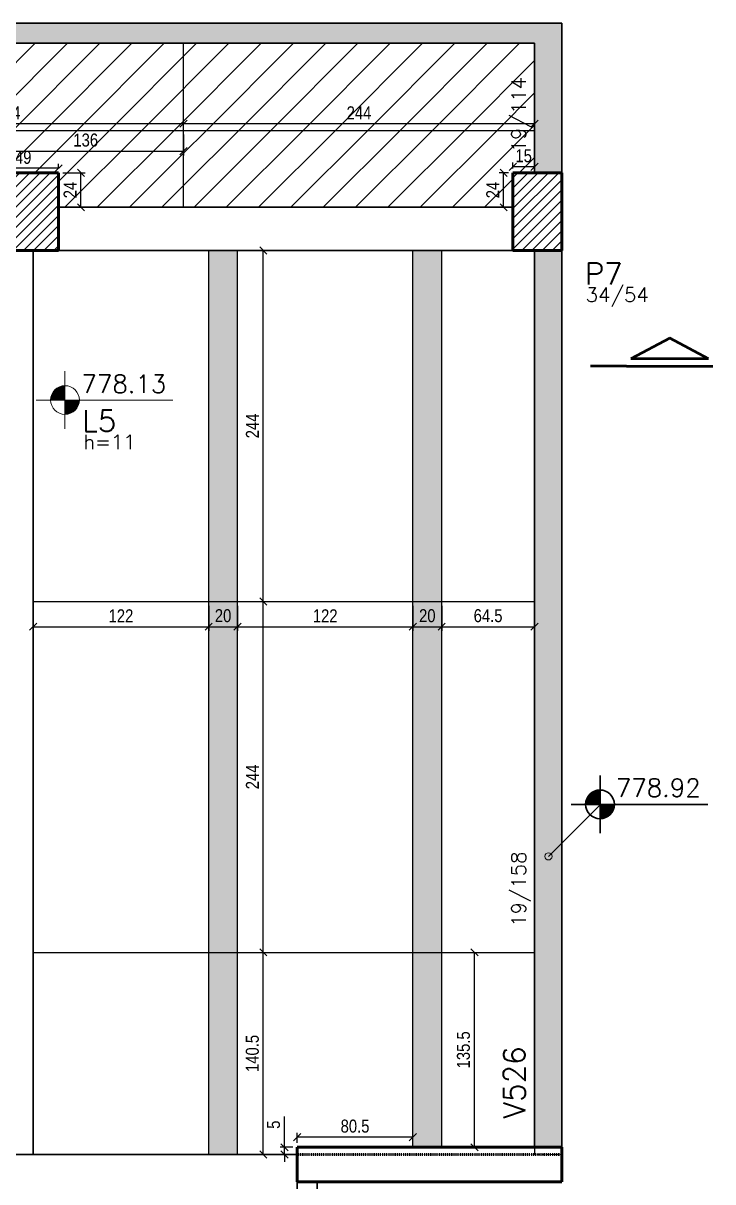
# Model space of a CAD drawing. Extents: x 8513 to 14085, y 7177 to 10799.
# Drawn here: x 12127 to 12606, y 9009 to 9814 of the extents above; entities that cross this region are included whole.
import ezdxf

# ---------------------------------------------------------------- set-up
doc = ezdxf.new("R2010")
doc.units = 0
doc.linetypes.add('FA_Tracejado', pattern=[0.25, 0.15, -0.1])
doc.linetypes.add('FA_Tracejado_Pilar', pattern=[0.2, 0.1, -0.1])
for name, color, linetype in [('COTA', 241, 'Continuous'), ('Painéis', 200, 'Continuous'), ('Vázio', 240, 'Continuous')]:
    doc.layers.add(name, color=color, linetype=linetype)
for name, color, linetype, lineweight in [('EST-LAJE-TEXT', 7, 'Continuous', 9), ('EST-PILAR', 7, 'Continuous', 9), ('EST-PILAR-CUT', 7, 'Continuous', 60), ('EST-PILAR-TEXT', 7, 'Continuous', 9), ('EST-SIMB', 7, 'Continuous', 9), ('EST-SIMB-Spot Elevations', 7, 'Continuous', 9), ('EST-VIGA', 7, 'Continuous', 30), ('EST-VIGA-TEXT', 7, 'Continuous', 9), ('Hachura', 253, 'Continuous', 9), ('REAPROVEITAMENTO', 7, 'Continuous', 9)]:
    doc.layers.add(name, color=color, linetype=linetype, lineweight=lineweight)
doc.styles.add('COTA TECNICA-50', font='techl___.ttf', dxfattribs={"height": 9})
doc.styles.add('RomanS_IV50', font='romans_IV50.ttf', dxfattribs={"height": 11.25})
doc.styles.add('RomanS_IV50_B', font='', dxfattribs={"height": 18.75})
doc.styles.add('RomanS_IV50_B_1', font='', dxfattribs={"height": 22.5})
doc.styles.get('RomanS_IV50_B').set_extended_font_data('RomanS_IV50', bold=True)
doc.styles.get('RomanS_IV50_B_1').set_extended_font_data('RomanS_IV50', bold=True)
doc.dimstyles.new('PAINEL', dxfattribs={"dimtxt": 9, "dimasz": 5, "dimexe": 3, "dimexo": 3, "dimgap": 3, "dimtad": 1, "dimdec": 1, "dimzin": 12, "dimdsep": 46, "dimtxsty": 'COTA TECNICA-50', "dimblk": 'OBLIQUE', "dimcen": 0, "dimclrd": 4, "dimclre": 4, "dimclrt": 1, "dimadec": 1, "dimazin": 3, "dimtfac": 1, "dimtdec": 1, "dimtmove": 0, "dimatfit": 3, "dimldrblk": 'OBLIQUE', "dimfxl": 1, "dimtolj": 1, "dimtzin": 12, "dimarcsym": 0})
pattern_1 = [(45, (9894.671, 8930.102), (-3.535534, 3.535534), [])]

# ---------------------------------------------------------------- blocks, each defined once
blk = doc.blocks.new('FA_Floor_TAG_SURVEY_R01 - NIV_TIT_H_TXT1__TXT2-2303193-2º PAVIMENTO')
at = {"layer": 'EST-LAJE-TEXT'}
h = blk.add_hatch(color=256, dxfattribs=at)
edge = h.paths.add_edge_path(flags=0)
edge.add_line((-0.28, 0.405), (-0.48, 0.405))
edge.add_arc((-0.28, 0.405), 0.2, 90, 180, ccw=False)
edge.add_line((-0.28, 0.605), (-0.28, 0.405))
h = blk.add_hatch(color=256, dxfattribs=at)
edge = h.paths.add_edge_path(flags=0)
edge.add_line((-0.28, 0.405), (-0.08, 0.405))
edge.add_arc((-0.28, 0.405), 0.2, -90, 0, ccw=False)
edge.add_line((-0.28, 0.205), (-0.28, 0.405))
for p, q in [((-0.28, 0.005), (-0.28, 0.805)), ((-0.28, 0.405), (-0.68, 0.405)), ((-0.28, 0.405), (1.22, 0.405))]:
    blk.add_line(p, q, dxfattribs=at)
blk.add_circle((-0.28, 0.405), 0.2, dxfattribs=at)
blk = doc.blocks.new('Spot Elevations - Nivel_Planta-2363176-2º PAVIMENTO')
at = {"layer": 'EST-SIMB-Spot Elevations'}
h = blk.add_hatch(color=256, dxfattribs=at)
edge = h.paths.add_edge_path(flags=0)
edge.add_line((0, 0), (-0.2, 0))
edge.add_arc((0, 0), 0.2, 90, 180, ccw=False)
edge.add_line((0, 0.2), (0, 0))
h = blk.add_hatch(color=256, dxfattribs=at)
edge = h.paths.add_edge_path(flags=0)
edge.add_line((0, 0), (0.2, 0))
edge.add_arc((0, 0), 0.2, 270, 360, ccw=False)
edge.add_line((0, -0.2), (0, 0))
at = {"layer": 'EST-SIMB-Spot Elevations', "lineweight": 30}
for p, q in [((0, -0.4), (0, 0.4)), ((0, 0), (-0.4, 0)), ((0, 0), (1.5, 0))]:
    blk.add_line(p, q, dxfattribs=at)
at = {"layer": 'EST-SIMB-Spot Elevations'}
for p, q in [((0, -0.2), (0, 0.2)), ((0, -0.15), (0, 0.15))]:
    blk.add_line(p, q, dxfattribs=at)
at = {"layer": 'EST-SIMB-Spot Elevations', "lineweight": 30}
blk.add_circle((0, 0), 0.2, dxfattribs=at)
blk = doc.blocks.new('Section - SETA_SEM NUMERO-2368619-2º PAVIMENTO')
at = {"layer": 'EST-SIMB', "lineweight": 50}
for p, q in [((-1.138, 0.103), (-0.6, 0.389)), ((-0.6, 0.389), (-0.062, 0.103)), ((0, 0), (-1.2, 0)), ((-1.138, 0.103), (-0.062, 0.103)), ((0, 0), (0.5, 0))]:
    blk.add_line(p, q, dxfattribs=at)
blk = doc.blocks.new('_Oblique')
at = {"color": 0, "linetype": 'ByBlock', "lineweight": -2}
blk.add_line((-0.5, -0.5), (0.5, 0.5), dxfattribs=at)
blk = doc.blocks.new('*D26')
at = {"layer": 'COTA', "color": 4, "lineweight": -2, "transparency": 16777216}
for p, q in [((12133.67, 9409.1), (12133.67, 9391.54)), ((12255.67, 9409.1), (12255.67, 9391.54)), ((12133.67, 9394.54), (12255.67, 9394.54))]:
    blk.add_line(p, q, dxfattribs=at)
at = {"layer": 'Defpoints', "color": 0, "transparency": 16777216}
for p in [(12133.67, 9412.1), (12255.67, 9412.1), (12255.67, 9394.54)]:
    blk.add_point(p, dxfattribs=at)
at = {"layer": 'COTA', "color": 4, "lineweight": -2, "transparency": 16777216, "xscale": 5, "yscale": 5, "zscale": 5, "rotation": 180}
blk.add_blockref('_Oblique', (12133.67, 9394.54), dxfattribs=at)
at = {"layer": 'COTA', "color": 4, "lineweight": -2, "transparency": 16777216, "xscale": 5, "yscale": 5, "zscale": 5}
blk.add_blockref('_Oblique', (12255.67, 9394.54), dxfattribs=at)
at = {"layer": 'COTA', "color": 1, "transparency": 16777216, "insert": (12194.67, 9402.1), "char_height": 9, "attachment_point": 5, "style": 'COTA TECNICA-50'}
blk.add_mtext('\\A1;122', dxfattribs=at)
blk = doc.blocks.new('*D27')
at = {"layer": 'COTA', "color": 4, "lineweight": -2, "transparency": 16777216}
for p, q in [((12417.67, 9409.1), (12417.67, 9391.54)), ((12482.17, 9409.1), (12482.17, 9391.54)), ((12417.67, 9394.54), (12482.17, 9394.54))]:
    blk.add_line(p, q, dxfattribs=at)
at = {"layer": 'Defpoints', "color": 0, "transparency": 16777216}
for p in [(12417.67, 9412.1), (12482.17, 9412.1), (12482.17, 9394.54)]:
    blk.add_point(p, dxfattribs=at)
at = {"layer": 'COTA', "color": 4, "lineweight": -2, "transparency": 16777216, "xscale": 5, "yscale": 5, "zscale": 5, "rotation": 180}
blk.add_blockref('_Oblique', (12417.67, 9394.54), dxfattribs=at)
at = {"layer": 'COTA', "color": 4, "lineweight": -2, "transparency": 16777216, "xscale": 5, "yscale": 5, "zscale": 5}
blk.add_blockref('_Oblique', (12482.17, 9394.54), dxfattribs=at)
at = {"layer": 'COTA', "color": 1, "transparency": 16777216, "insert": (12449.92, 9402.14), "char_height": 9, "attachment_point": 5, "style": 'COTA TECNICA-50'}
blk.add_mtext('\\A1;64.5', dxfattribs=at)
blk = doc.blocks.new('*D28')
at = {"layer": 'COTA', "color": 4, "lineweight": -2, "transparency": 16777216}
for p, q in [((12255.67, 9409.1), (12255.67, 9391.54)), ((12275.67, 9409.1), (12275.67, 9391.54)), ((12255.67, 9394.54), (12275.67, 9394.54))]:
    blk.add_line(p, q, dxfattribs=at)
at = {"layer": 'Defpoints', "color": 0, "transparency": 16777216}
for p in [(12255.67, 9412.1), (12275.67, 9412.1), (12275.67, 9394.54)]:
    blk.add_point(p, dxfattribs=at)
at = {"layer": 'COTA', "color": 4, "lineweight": -2, "transparency": 16777216, "xscale": 5, "yscale": 5, "zscale": 5, "rotation": 180}
blk.add_blockref('_Oblique', (12255.67, 9394.54), dxfattribs=at)
at = {"layer": 'COTA', "color": 4, "lineweight": -2, "transparency": 16777216, "xscale": 5, "yscale": 5, "zscale": 5}
blk.add_blockref('_Oblique', (12275.67, 9394.54), dxfattribs=at)
at = {"layer": 'COTA', "color": 1, "transparency": 16777216, "insert": (12265.67, 9402.13), "char_height": 9, "attachment_point": 5, "style": 'COTA TECNICA-50'}
blk.add_mtext('\\A1;20', dxfattribs=at)
blk = doc.blocks.new('*D29')
at = {"layer": 'COTA', "color": 4, "lineweight": -2, "transparency": 16777216}
for p, q in [((12275.67, 9409.1), (12275.67, 9391.54)), ((12397.67, 9409.1), (12397.67, 9391.54)), ((12275.67, 9394.54), (12397.67, 9394.54))]:
    blk.add_line(p, q, dxfattribs=at)
at = {"layer": 'Defpoints', "color": 0, "transparency": 16777216}
for p in [(12275.67, 9412.1), (12397.67, 9412.1), (12397.67, 9394.54)]:
    blk.add_point(p, dxfattribs=at)
at = {"layer": 'COTA', "color": 4, "lineweight": -2, "transparency": 16777216, "xscale": 5, "yscale": 5, "zscale": 5, "rotation": 180}
blk.add_blockref('_Oblique', (12275.67, 9394.54), dxfattribs=at)
at = {"layer": 'COTA', "color": 4, "lineweight": -2, "transparency": 16777216, "xscale": 5, "yscale": 5, "zscale": 5}
blk.add_blockref('_Oblique', (12397.67, 9394.54), dxfattribs=at)
at = {"layer": 'COTA', "color": 1, "transparency": 16777216, "insert": (12336.67, 9402.1), "char_height": 9, "attachment_point": 5, "style": 'COTA TECNICA-50'}
blk.add_mtext('\\A1;122', dxfattribs=at)
blk = doc.blocks.new('*D30')
at = {"layer": 'COTA', "color": 4, "lineweight": -2, "transparency": 16777216}
for p, q in [((12397.67, 9409.1), (12397.67, 9391.54)), ((12417.67, 9409.1), (12417.67, 9391.54)), ((12397.67, 9394.54), (12417.67, 9394.54))]:
    blk.add_line(p, q, dxfattribs=at)
at = {"layer": 'Defpoints', "color": 0, "transparency": 16777216}
for p in [(12397.67, 9412.1), (12417.67, 9412.1), (12417.67, 9394.54)]:
    blk.add_point(p, dxfattribs=at)
at = {"layer": 'COTA', "color": 4, "lineweight": -2, "transparency": 16777216, "xscale": 5, "yscale": 5, "zscale": 5, "rotation": 180}
blk.add_blockref('_Oblique', (12397.67, 9394.54), dxfattribs=at)
at = {"layer": 'COTA', "color": 4, "lineweight": -2, "transparency": 16777216, "xscale": 5, "yscale": 5, "zscale": 5}
blk.add_blockref('_Oblique', (12417.67, 9394.54), dxfattribs=at)
at = {"layer": 'COTA', "color": 1, "transparency": 16777216, "insert": (12407.67, 9402.13), "char_height": 9, "attachment_point": 5, "style": 'COTA TECNICA-50'}
blk.add_mtext('\\A1;20', dxfattribs=at)
blk = doc.blocks.new('*D31')
at = {"layer": 'COTA', "color": 4, "lineweight": -2, "transparency": 16777216}
for p, q in [((12317.17, 9035.6), (12317.17, 9042.66)), ((12397.67, 9039.66), (12317.17, 9039.66)), ((12397.67, 9035.6), (12397.67, 9042.66))]:
    blk.add_line(p, q, dxfattribs=at)
at = {"layer": 'Defpoints', "color": 0, "transparency": 16777216}
for p in [(12317.17, 9039.66), (12317.17, 9032.6), (12397.67, 9032.6)]:
    blk.add_point(p, dxfattribs=at)
at = {"layer": 'COTA', "color": 4, "lineweight": -2, "transparency": 16777216, "xscale": 5, "yscale": 5, "zscale": 5, "rotation": 180}
blk.add_blockref('_Oblique', (12317.17, 9039.66), dxfattribs=at)
at = {"layer": 'COTA', "color": 4, "lineweight": -2, "transparency": 16777216, "xscale": 5, "yscale": 5, "zscale": 5}
blk.add_blockref('_Oblique', (12397.67, 9039.66), dxfattribs=at)
at = {"layer": 'COTA', "color": 1, "transparency": 16777216, "insert": (12357.42, 9047.28), "char_height": 9, "attachment_point": 5, "style": 'COTA TECNICA-50'}
blk.add_mtext('\\A1;80.5', dxfattribs=at)
blk = doc.blocks.new('*D32')
at = {"layer": 'COTA', "color": 4, "lineweight": -2, "transparency": 16777216}
for p, q in [((12308.4, 9032.6), (12308.4, 9054.09)), ((12314.17, 9032.6), (12305.4, 9032.6)), ((12308.4, 9027.6), (12308.4, 9032.6)), ((12314.17, 9027.6), (12305.4, 9027.6)), ((12308.4, 9027.6), (12308.4, 9022.6))]:
    blk.add_line(p, q, dxfattribs=at)
at = {"layer": 'Defpoints', "color": 0, "transparency": 16777216}
for p in [(12308.4, 9032.6), (12317.17, 9032.6), (12317.17, 9027.6)]:
    blk.add_point(p, dxfattribs=at)
at = {"layer": 'COTA', "color": 4, "lineweight": -2, "transparency": 16777216, "xscale": 5, "yscale": 5, "zscale": 5}
for p, rotation in [((12308.4, 9032.6), 270), ((12308.4, 9027.6), 90)]:
    blk.add_blockref('_Oblique', p, dxfattribs=dict(at, rotation=rotation))
at = {"layer": 'COTA', "color": 1, "transparency": 16777216, "insert": (12300.8, 9048.35), "char_height": 9, "attachment_point": 5, "rotation": 90, "style": 'COTA TECNICA-50'}
blk.add_mtext('\\A1;5', dxfattribs=at)
blk = doc.blocks.new('*D33')
at = {"layer": 'COTA', "color": 4, "lineweight": -2, "transparency": 16777216}
for p, q in [((12420.67, 9168.1), (12443.51, 9168.1)), ((12440.51, 9032.6), (12440.51, 9168.1)), ((12420.67, 9032.6), (12443.51, 9032.6))]:
    blk.add_line(p, q, dxfattribs=at)
at = {"layer": 'Defpoints', "color": 0, "transparency": 16777216}
for p in [(12417.67, 9168.1), (12440.51, 9168.1), (12417.67, 9032.6)]:
    blk.add_point(p, dxfattribs=at)
at = {"layer": 'COTA', "color": 4, "lineweight": -2, "transparency": 16777216, "xscale": 5, "yscale": 5, "zscale": 5}
for p, rotation in [((12440.51, 9168.1), 90), ((12440.51, 9032.6), 270)]:
    blk.add_blockref('_Oblique', p, dxfattribs=dict(at, rotation=rotation))
at = {"layer": 'COTA', "color": 1, "transparency": 16777216, "insert": (12432.81, 9100.35), "char_height": 9, "attachment_point": 5, "rotation": 90, "style": 'COTA TECNICA-50'}
blk.add_mtext('\\A1;135.5', dxfattribs=at)
blk = doc.blocks.new('*D34')
at = {"layer": 'COTA', "color": 4, "lineweight": -2, "transparency": 16777216}
for p, q in [((12278.67, 9168.1), (12296.64, 9168.1)), ((12293.64, 9027.6), (12293.64, 9168.1)), ((12278.67, 9027.6), (12296.64, 9027.6))]:
    blk.add_line(p, q, dxfattribs=at)
at = {"layer": 'Defpoints', "color": 0, "transparency": 16777216}
for p in [(12275.67, 9168.1), (12293.64, 9168.1), (12275.67, 9027.6)]:
    blk.add_point(p, dxfattribs=at)
at = {"layer": 'COTA', "color": 4, "lineweight": -2, "transparency": 16777216, "xscale": 5, "yscale": 5, "zscale": 5}
for p, rotation in [((12293.64, 9168.1), 90), ((12293.64, 9027.6), 270)]:
    blk.add_blockref('_Oblique', p, dxfattribs=dict(at, rotation=rotation))
at = {"layer": 'COTA', "color": 1, "transparency": 16777216, "insert": (12286.04, 9097.85), "char_height": 9, "attachment_point": 5, "rotation": 90, "style": 'COTA TECNICA-50'}
blk.add_mtext('\\A1;140.5', dxfattribs=at)
blk = doc.blocks.new('*D35')
at = {"layer": 'COTA', "color": 4, "lineweight": -2, "transparency": 16777216}
for p, q in [((12293.64, 9168.1), (12293.64, 9412.1)), ((12278.67, 9168.1), (12296.64, 9168.1))]:
    blk.add_line(p, q, dxfattribs=at)
at = {"layer": 'Defpoints', "color": 0, "transparency": 16777216}
for p in [(12293.64, 9412.1), (12293.64, 9412.1), (12275.67, 9168.1)]:
    blk.add_point(p, dxfattribs=at)
at = {"layer": 'COTA', "color": 4, "lineweight": -2, "transparency": 16777216, "xscale": 5, "yscale": 5, "zscale": 5}
for p, rotation in [((12293.64, 9412.1), 90), ((12293.64, 9168.1), 270)]:
    blk.add_blockref('_Oblique', p, dxfattribs=dict(at, rotation=rotation))
at = {"layer": 'COTA', "color": 1, "transparency": 16777216, "insert": (12286.07, 9290.1), "char_height": 9, "attachment_point": 5, "rotation": 90, "style": 'COTA TECNICA-50'}
blk.add_mtext('\\A1;244', dxfattribs=at)
blk = doc.blocks.new('*D36')
at = {"layer": 'COTA', "color": 4, "lineweight": -2, "transparency": 16777216}
blk.add_line((12293.64, 9412.1), (12293.64, 9656.1), dxfattribs=at)
at = {"layer": 'Defpoints', "color": 0, "transparency": 16777216}
for p in [(12293.64, 9656.1), (12293.64, 9656.1), (12293.64, 9412.1)]:
    blk.add_point(p, dxfattribs=at)
at = {"layer": 'COTA', "color": 4, "lineweight": -2, "transparency": 16777216, "xscale": 5, "yscale": 5, "zscale": 5}
for p, rotation in [((12293.64, 9656.1), 90), ((12293.64, 9412.1), 270)]:
    blk.add_blockref('_Oblique', p, dxfattribs=dict(at, rotation=rotation))
at = {"layer": 'COTA', "color": 1, "transparency": 16777216, "insert": (12286.07, 9534.1), "char_height": 9, "attachment_point": 5, "rotation": 90, "style": 'COTA TECNICA-50'}
blk.add_mtext('\\A1;244', dxfattribs=at)
blk = doc.blocks.new('*D57')
at = {"layer": 'COTA', "color": 4, "lineweight": -2, "transparency": 16777216}
for p, q in [((12102.17, 9713.1), (12102.17, 9716.21)), ((12151.17, 9713.1), (12151.17, 9716.21)), ((12151.17, 9713.21), (12102.17, 9713.21))]:
    blk.add_line(p, q, dxfattribs=at)
at = {"layer": 'Defpoints', "color": 0, "transparency": 16777216}
for p in [(12102.17, 9713.21), (12102.17, 9710.1), (12151.17, 9710.1)]:
    blk.add_point(p, dxfattribs=at)
at = {"layer": 'COTA', "color": 4, "lineweight": -2, "transparency": 16777216, "xscale": 5, "yscale": 5, "zscale": 5, "rotation": 180}
blk.add_blockref('_Oblique', (12102.17, 9713.21), dxfattribs=at)
at = {"layer": 'COTA', "color": 4, "lineweight": -2, "transparency": 16777216, "xscale": 5, "yscale": 5, "zscale": 5}
blk.add_blockref('_Oblique', (12151.17, 9713.21), dxfattribs=at)
at = {"layer": 'COTA', "color": 1, "transparency": 16777216, "insert": (12126.67, 9720.8), "char_height": 9, "attachment_point": 5, "style": 'COTA TECNICA-50'}
blk.add_mtext('\\A1;49', dxfattribs=at)
blk = doc.blocks.new('*D58')
at = {"layer": 'COTA', "color": 4, "lineweight": -2, "transparency": 16777216}
for p, q in [((12154.17, 9710.1), (12169.87, 9710.1)), ((12166.87, 9686.1), (12166.87, 9710.1)), ((12154.17, 9686.1), (12169.87, 9686.1))]:
    blk.add_line(p, q, dxfattribs=at)
at = {"layer": 'Defpoints', "color": 0, "transparency": 16777216}
for p in [(12151.17, 9710.1), (12166.87, 9710.1), (12151.17, 9686.1)]:
    blk.add_point(p, dxfattribs=at)
at = {"layer": 'COTA', "color": 4, "lineweight": -2, "transparency": 16777216, "xscale": 5, "yscale": 5, "zscale": 5}
for p, rotation in [((12166.87, 9710.1), 90), ((12166.87, 9686.1), 270)]:
    blk.add_blockref('_Oblique', p, dxfattribs=dict(at, rotation=rotation))
at = {"layer": 'COTA', "color": 1, "transparency": 16777216, "insert": (12159.3, 9698.1), "char_height": 9, "attachment_point": 5, "rotation": 90, "style": 'COTA TECNICA-50'}
blk.add_mtext('\\A1;24', dxfattribs=at)
blk = doc.blocks.new('*D59')
at = {"layer": 'COTA', "color": 4, "lineweight": -2, "transparency": 16777216}
for p, q in [((12464.17, 9710.1), (12457.73, 9710.1)), ((12460.73, 9686.1), (12460.73, 9710.1)), ((12464.17, 9686.1), (12457.73, 9686.1))]:
    blk.add_line(p, q, dxfattribs=at)
at = {"layer": 'Defpoints', "color": 0, "transparency": 16777216}
for p in [(12460.73, 9710.1), (12467.17, 9710.1), (12467.17, 9686.1)]:
    blk.add_point(p, dxfattribs=at)
at = {"layer": 'COTA', "color": 4, "lineweight": -2, "transparency": 16777216, "xscale": 5, "yscale": 5, "zscale": 5}
for p, rotation in [((12460.73, 9710.1), 90), ((12460.73, 9686.1), 270)]:
    blk.add_blockref('_Oblique', p, dxfattribs=dict(at, rotation=rotation))
at = {"layer": 'COTA', "color": 1, "transparency": 16777216, "insert": (12453.16, 9698.1), "char_height": 9, "attachment_point": 5, "rotation": 90, "style": 'COTA TECNICA-50'}
blk.add_mtext('\\A1;24', dxfattribs=at)
blk = doc.blocks.new('*D60')
at = {"layer": 'COTA', "color": 4, "lineweight": -2, "transparency": 16777216}
for p, q in [((12467.17, 9713.1), (12467.17, 9717.26)), ((12482.17, 9713.1), (12482.17, 9717.26)), ((12482.17, 9714.26), (12467.17, 9714.26))]:
    blk.add_line(p, q, dxfattribs=at)
at = {"layer": 'Defpoints', "color": 0, "transparency": 16777216}
for p in [(12467.17, 9714.26), (12467.17, 9710.1), (12482.17, 9710.1)]:
    blk.add_point(p, dxfattribs=at)
at = {"layer": 'COTA', "color": 4, "lineweight": -2, "transparency": 16777216, "xscale": 5, "yscale": 5, "zscale": 5, "rotation": 180}
blk.add_blockref('_Oblique', (12467.17, 9714.26), dxfattribs=at)
at = {"layer": 'COTA', "color": 4, "lineweight": -2, "transparency": 16777216, "xscale": 5, "yscale": 5, "zscale": 5}
blk.add_blockref('_Oblique', (12482.17, 9714.26), dxfattribs=at)
at = {"layer": 'COTA', "color": 1, "transparency": 16777216, "insert": (12474.67, 9721.86), "char_height": 9, "attachment_point": 5, "style": 'COTA TECNICA-50'}
blk.add_mtext('\\A1;15', dxfattribs=at)
blk = doc.blocks.new('*D61')
at = {"layer": 'COTA', "color": 4, "lineweight": -2, "transparency": 16777216}
for p, q in [((12238.17, 9742.6), (12238.17, 9747.23)), ((12482.17, 9742.6), (12482.17, 9747.23)), ((12482.17, 9744.23), (12238.17, 9744.23))]:
    blk.add_line(p, q, dxfattribs=at)
at = {"layer": 'Defpoints', "color": 0, "transparency": 16777216}
for p in [(12238.17, 9744.23), (12238.17, 9739.6), (12482.17, 9739.6)]:
    blk.add_point(p, dxfattribs=at)
at = {"layer": 'COTA', "color": 4, "lineweight": -2, "transparency": 16777216, "xscale": 5, "yscale": 5, "zscale": 5, "rotation": 180}
blk.add_blockref('_Oblique', (12238.17, 9744.23), dxfattribs=at)
at = {"layer": 'COTA', "color": 4, "lineweight": -2, "transparency": 16777216, "xscale": 5, "yscale": 5, "zscale": 5}
blk.add_blockref('_Oblique', (12482.17, 9744.23), dxfattribs=at)
at = {"layer": 'COTA', "color": 1, "transparency": 16777216, "insert": (12360.17, 9751.79), "char_height": 9, "attachment_point": 5, "style": 'COTA TECNICA-50'}
blk.add_mtext('\\A1;244', dxfattribs=at)
blk = doc.blocks.new('*D62')
at = {"layer": 'COTA', "color": 4, "lineweight": -2, "transparency": 16777216}
for p, q in [((11994.17, 9742.6), (11994.17, 9747.23)), ((12238.17, 9742.6), (12238.17, 9747.23)), ((12238.17, 9744.23), (11994.17, 9744.23))]:
    blk.add_line(p, q, dxfattribs=at)
at = {"layer": 'Defpoints', "color": 0, "transparency": 16777216}
for p in [(11994.17, 9744.23), (11994.17, 9739.6), (12238.17, 9739.6)]:
    blk.add_point(p, dxfattribs=at)
at = {"layer": 'COTA', "color": 4, "lineweight": -2, "transparency": 16777216, "xscale": 5, "yscale": 5, "zscale": 5, "rotation": 180}
blk.add_blockref('_Oblique', (11994.17, 9744.23), dxfattribs=at)
at = {"layer": 'COTA', "color": 4, "lineweight": -2, "transparency": 16777216, "xscale": 5, "yscale": 5, "zscale": 5}
blk.add_blockref('_Oblique', (12238.17, 9744.23), dxfattribs=at)
at = {"layer": 'COTA', "color": 1, "transparency": 16777216, "insert": (12116.17, 9751.79), "char_height": 9, "attachment_point": 5, "style": 'COTA TECNICA-50'}
blk.add_mtext('\\A1;244', dxfattribs=at)
blk = doc.blocks.new('*D76')
at = {"layer": 'COTA', "color": 4, "lineweight": -2, "transparency": 16777216}
for p, q in [((12102.17, 9736.6), (12102.17, 9722.09)), ((12238.17, 9736.6), (12238.17, 9722.09)), ((12102.17, 9725.09), (12238.17, 9725.09))]:
    blk.add_line(p, q, dxfattribs=at)
at = {"layer": 'Defpoints', "color": 0, "transparency": 16777216}
for p in [(12102.17, 9739.6), (12238.17, 9739.6), (12238.17, 9725.09)]:
    blk.add_point(p, dxfattribs=at)
at = {"layer": 'COTA', "color": 4, "lineweight": -2, "transparency": 16777216, "xscale": 5, "yscale": 5, "zscale": 5, "rotation": 180}
blk.add_blockref('_Oblique', (12102.17, 9725.09), dxfattribs=at)
at = {"layer": 'COTA', "color": 4, "lineweight": -2, "transparency": 16777216, "xscale": 5, "yscale": 5, "zscale": 5}
blk.add_blockref('_Oblique', (12238.17, 9725.09), dxfattribs=at)
at = {"layer": 'COTA', "color": 1, "transparency": 16777216, "insert": (12170.17, 9732.79), "char_height": 9, "attachment_point": 5, "style": 'COTA TECNICA-50'}
blk.add_mtext('\\A1;136', dxfattribs=at)

msp = doc.modelspace()

# ---------------------------------------------------------------- hatches: boundary and pattern name
at = {"layer": 'EST-PILAR'}
h = msp.add_hatch(dxfattribs=at)
h.set_pattern_fill('FP_1', color=5, style=0, pattern_type=2)
h.set_pattern_definition(pattern_1)
h.paths.add_polyline_path([(12151.171, 9656.102), (12151.171, 9710.102), (12102.171, 9710.102), (12102.171, 9656.102)], flags=0)
h = msp.add_hatch(dxfattribs=at)
h.set_pattern_fill('FP_1', color=5, style=0, pattern_type=2)
h.set_pattern_definition(pattern_1)
h.paths.add_polyline_path([(12501.171, 9656.102), (12501.171, 9710.102), (12467.171, 9710.102), (12467.171, 9656.102)], flags=0)
at = {"layer": 'EST-VIGA', "true_color": 0xe1e1e1}
for points in [[(12213.398, 9800.102), (12482.171, 9800.102), (12482.171, 9814.102), (9908.671, 9814.102), (9908.671, 9800.102), (11799.768, 9800.102)], [(12501.171, 9710.102), (12501.171, 9814.102), (12482.171, 9814.102), (12482.171, 9710.102)], [(12501.171, 9032.602), (12501.171, 9656.102), (12482.171, 9656.102), (12482.171, 9032.602)]]:
    msp.add_hatch(color=254, dxfattribs=at).paths.add_polyline_path(points, flags=0)
at = {"layer": 'Hachura'}
h = msp.add_hatch(color=256, dxfattribs=at)
h.dxf.hatch_style = 1
h.paths.add_polyline_path([(12275.671, 9656.102), (12255.671, 9656.102), (12255.671, 9412.102), (12275.671, 9412.102)])
h.paths.add_polyline_path([(12275.671, 9412.102), (12255.671, 9412.102), (12255.671, 9168.102), (12275.671, 9168.102)])
h.paths.add_polyline_path([(12275.671, 9168.102), (12255.671, 9168.102), (12255.671, 9027.602), (12275.671, 9027.602)])
h.paths.add_polyline_path([(12417.671, 9168.102), (12397.671, 9168.102), (12397.671, 9032.602), (12417.671, 9032.602)])
h.paths.add_polyline_path([(12417.671, 9412.102), (12397.671, 9412.102), (12397.671, 9168.102), (12417.671, 9168.102)])
h.paths.add_polyline_path([(12417.671, 9656.102), (12397.671, 9656.102), (12397.671, 9412.102), (12417.671, 9412.102)])
at = {"layer": 'REAPROVEITAMENTO'}
h = msp.add_hatch(dxfattribs=at)
h.set_pattern_fill('ANSI31', color=251, scale=5, style=0)
h.paths.add_polyline_path([(12238.171, 9800.102), (12238.171, 9739.602), (12482.171, 9739.602), (12482.171, 9800.102)])
h.paths.add_polyline_path([(12238.171, 9739.602), (12238.171, 9800.102), (11994.171, 9800.102), (11994.171, 9739.602)])
h.paths.add_polyline_path([(11994.171, 9739.602), (11994.171, 9800.102), (11750.171, 9800.102), (11750.171, 9739.602)])
h.paths.add_polyline_path([(11750.171, 9739.602), (11750.171, 9800.102), (11506.171, 9800.102), (11506.171, 9739.602)])
h.paths.add_polyline_path([(11506.171, 9739.602), (11506.171, 9800.102), (11262.171, 9800.102), (11262.171, 9739.602)])
h.paths.add_polyline_path([(11262.171, 9739.602), (11262.171, 9800.102), (11018.171, 9800.102), (11018.171, 9739.602)])
h.paths.add_polyline_path([(10774.171, 9800.102), (10774.171, 9739.602), (11018.171, 9739.602), (11018.171, 9800.102)])
h = msp.add_hatch(dxfattribs=at)
h.set_pattern_fill('ANSI31', color=251, scale=5, style=0)
h.paths.add_polyline_path([(12238.171, 9686.102), (12238.171, 9739.602), (12102.171, 9739.602), (12102.171, 9710.102), (12151.171, 9710.102), (12151.171, 9686.102)])
h = msp.add_hatch(dxfattribs=at)
h.set_pattern_fill('ANSI31', color=251, scale=5, style=0)
h.paths.add_polyline_path([(12238.171, 9739.602), (12238.171, 9686.102), (12467.171, 9686.102), (12467.171, 9710.102), (12482.171, 9710.102), (12482.171, 9739.602)])

# ---------------------------------------------------------------- linework, layer by layer
at = {"layer": 'EST-PILAR', "linetype": 'FA_Tracejado_Pilar', "lineweight": 60}
msp.add_line((12317.171, 9027.602), (12501.171, 9027.602), dxfattribs=at)
at = {"layer": 'EST-PILAR-CUT', "color": 5}
for p, q in [((12102.171, 9710.102), (12151.171, 9710.102)), ((12151.171, 9710.102), (12151.171, 9656.102)), ((12467.171, 9656.102), (12467.171, 9710.102)), ((12467.171, 9710.102), (12501.171, 9710.102)), ((12501.171, 9710.102), (12501.171, 9656.102)), ((12151.171, 9656.102), (12102.171, 9656.102)), ((12501.171, 9656.102), (12467.171, 9656.102)), ((12317.171, 9008.602), (12317.171, 9032.602)), ((12317.171, 9032.602), (12501.171, 9032.602)), ((12501.171, 9032.602), (12501.171, 9008.602)), ((12501.171, 9008.602), (12317.171, 9008.602))]:
    msp.add_line(p, q, dxfattribs=at)
at = {"layer": 'EST-SIMB-Spot Elevations'}
for p, q in [((12491.887, 9234.844), (12528.031, 9270.988)), ((12528.031, 9270.988), (12527.746, 9270.988))]:
    msp.add_line(p, q, dxfattribs=at)
msp.add_circle((12491.887, 9234.844), 2.5, dxfattribs=at)
at = {"layer": 'EST-VIGA', "color": 3}
for p, q in [((9908.671, 9814.102), (12482.171, 9814.102)), ((12482.171, 9814.102), (12501.171, 9814.102)), ((12501.171, 9710.102), (12501.171, 9814.102)), ((9908.671, 9800.102), (12482.171, 9800.102)), ((12482.171, 9710.102), (12482.171, 9800.102)), ((12151.171, 9686.102), (12467.171, 9686.102)), ((12133.671, 9027.602), (12133.671, 9656.102)), ((12151.171, 9656.102), (12467.171, 9656.102)), ((12482.171, 9032.602), (12482.171, 9656.102)), ((12501.171, 9032.602), (12501.171, 9656.102)), ((11396.171, 9027.602), (12317.171, 9027.602)), ((12317.171, 8850.602), (12317.171, 9008.602)), ((12331.171, 8850.602), (12331.171, 9008.602))]:
    msp.add_line(p, q, dxfattribs=at)
at = {"layer": 'EST-VIGA', "color": 3, "linetype": 'FA_Tracejado', "lineweight": 20}
msp.add_line((12501.171, 9027.602), (12482.171, 9027.602), dxfattribs=at)
at = {"layer": 'Painéis', "ltscale": 70}
for p, q in [((12238.171, 9686.102), (12238.171, 9800.102)), ((9908.671, 9739.602), (12482.171, 9739.602)), ((12255.671, 9027.602), (12255.671, 9656.102)), ((12275.671, 9027.602), (12275.671, 9656.102)), ((12397.671, 9032.602), (12397.671, 9656.102)), ((12417.671, 9032.602), (12417.671, 9656.102)), ((12133.671, 9412.102), (12482.171, 9412.102)), ((12133.671, 9168.102), (12482.171, 9168.102))]:
    msp.add_line(p, q, dxfattribs=at)
at = {"layer": 'Vázio'}
msp.add_line((12482.171, 9032.597), (12482.171, 9027.602), dxfattribs=at)

# ---------------------------------------------------------------- block references
at = {"layer": 'EST-LAJE-TEXT', "xscale": 49.99999999999998, "yscale": 49.99999999999998, "zscale": 49.99999999999998}
msp.add_blockref('FA_Floor_TAG_SURVEY_R01 - NIV_TIT_H_TXT1__TXT2-2303193-2º PAVIMENTO', (12169.731, 9531.837), dxfattribs=at)
at = {"layer": 'EST-SIMB', "extrusion": (0, 0, -1), "xscale": 49.99999999999998, "yscale": 49.99999999999998, "zscale": 49.99999999999998}
msp.add_blockref('Section - SETA_SEM NUMERO-2368619-2º PAVIMENTO', (-12546.194, 9575.687), dxfattribs=at)
at = {"layer": 'EST-SIMB-Spot Elevations', "xscale": 49.99999999999998, "yscale": 49.99999999999998, "zscale": 49.99999999999998}
msp.add_blockref('Spot Elevations - Nivel_Planta-2363176-2º PAVIMENTO', (12527.746, 9270.988), dxfattribs=at)

# ---------------------------------------------------------------- texts
at = {"layer": 'EST-LAJE-TEXT', "lineweight": 50, "attachment_point": 1}
for s, insert, char_height, width, style in [('778.13', (12167.254, 9569.594), 12.5, 84.17719, 'RomanS_IV50_B_1'), ('L5', (12167.674, 9545.147), 15, 32.46834, 'RomanS_IV50_B')]:
    msp.add_mtext(s, dxfattribs=dict(at, insert=insert, char_height=char_height, width=width, style=style))
at = {"layer": 'EST-LAJE-TEXT', "lineweight": 30, "insert": (12168.43, 9528.014), "char_height": 10, "width": 48.90294, "attachment_point": 1, "style": 'RomanS_IV50'}
msp.add_mtext('h=11', dxfattribs=at)
at = {"layer": 'EST-PILAR-TEXT', "lineweight": 50, "insert": (12517.114, 9647.412), "char_height": 15, "width": 36.87762, "attachment_point": 1, "style": 'RomanS_IV50_B'}
msp.add_mtext('P7', dxfattribs=at)
msp.add_mtext('P7', dxfattribs=at)
at = {"layer": 'EST-PILAR-TEXT', "lineweight": 30, "insert": (12517.87, 9630.279), "char_height": 10, "width": 58.92403, "attachment_point": 1, "style": 'RomanS_IV50'}
msp.add_mtext('34/54', dxfattribs=at)
msp.add_mtext('34/54', dxfattribs=at)
at = {"layer": 'EST-SIMB-Spot Elevations', "insert": (12538.805, 9288.81), "char_height": 12.5, "width": 81.45933, "attachment_point": 1, "line_spacing_factor": 0.982397, "style": 'RomanS_IV50_B_1'}
msp.add_mtext('778.92', dxfattribs=at)
at = {"layer": 'EST-VIGA-TEXT', "lineweight": 30, "char_height": 10, "width": 70.5485, "attachment_point": 1, "rotation": 90, "style": 'RomanS_IV50'}
for s, insert in [('19/114', (12466.167, 9724.373)), ('19/158', (12466.167, 9185.939))]:
    msp.add_mtext(s, dxfattribs=dict(at, insert=insert))
at = {"layer": 'EST-VIGA-TEXT', "lineweight": 50, "insert": (12460.717, 9052.663), "char_height": 15, "width": 70.14766, "attachment_point": 1, "rotation": 90, "style": 'RomanS_IV50_B'}
msp.add_mtext('V526', dxfattribs=at)

# ---------------------------------------------------------------- dimensions: what is measured, and where the dimension line sits
at = {"layer": 'COTA'}
for base, p1, p2, picture, middle in [((11994.171, 9744.227), (12238.171, 9739.602), (11994.171, 9739.602), '*D62', (12116.171, 9751.793)), ((12238.171, 9725.089), (12102.171, 9739.602), (12238.171, 9739.602), '*D76', (12170.171, 9732.786)), ((12397.671, 9394.543), (12275.671, 9412.102), (12397.671, 9412.102), '*D29', (12336.671, 9402.095)), ((12417.671, 9394.543), (12397.671, 9412.102), (12417.671, 9412.102), '*D30', (12407.671, 9402.135)), ((12482.171, 9394.543), (12417.671, 9412.102), (12482.171, 9412.102), '*D27', (12449.921, 9402.141))]:
    dim = msp.add_linear_dim(base=base, p1=p1, p2=p2, dimstyle='PAINEL', override={"dimtmove": 1}, dxfattribs=at)
    dim.commit()
    dim.dimension.update_dxf_attribs({"geometry": picture, "text_midpoint": middle})
for base, p1, p2, picture, middle in [((12238.171, 9744.227), (12482.171, 9739.602), (12238.171, 9739.602), '*D61', (12360.171, 9751.793)), ((12102.171, 9713.211), (12151.171, 9710.102), (12102.171, 9710.102), '*D57', (12126.671, 9720.803)), ((12467.171, 9714.259), (12482.171, 9710.102), (12467.171, 9710.102), '*D60', (12474.671, 9721.857)), ((12255.671, 9394.543), (12133.671, 9412.102), (12255.671, 9412.102), '*D26', (12194.671, 9402.095)), ((12275.671, 9394.543), (12255.671, 9412.102), (12275.671, 9412.102), '*D28', (12265.671, 9402.135)), ((12317.171, 9039.661), (12397.671, 9032.602), (12317.171, 9032.602), '*D31', (12357.421, 9047.28))]:
    dim = msp.add_linear_dim(base=base, p1=p1, p2=p2, dimstyle='PAINEL', dxfattribs=at)
    dim.commit()
    dim.dimension.update_dxf_attribs({"geometry": picture, "text_midpoint": middle})
for base, p1, p2, picture, middle in [((12166.866, 9710.102), (12151.171, 9686.102), (12151.171, 9710.102), '*D58', (12159.3, 9698.102)), ((12460.726, 9710.102), (12467.171, 9686.102), (12467.171, 9710.102), '*D59', (12453.16, 9698.102)), ((12293.638, 9168.102), (12275.671, 9027.602), (12275.671, 9168.102), '*D34', (12286.04, 9097.852)), ((12440.511, 9168.102), (12417.671, 9032.602), (12417.671, 9168.102), '*D33', (12432.813, 9100.352)), ((12308.403, 9032.602), (12317.171, 9027.602), (12317.171, 9032.602), '*D32', (12300.805, 9048.346))]:
    dim = msp.add_linear_dim(base=base, p1=p1, p2=p2, angle=90, dimstyle='PAINEL', dxfattribs=at)
    dim.commit()
    dim.dimension.update_dxf_attribs({"geometry": picture, "text_midpoint": middle})
for base, p1, p2, picture, middle in [((12293.638, 9656.102), (12293.638, 9412.102), (12293.638, 9656.102), '*D36', (12286.072, 9534.102)), ((12293.638, 9412.102), (12275.671, 9168.102), (12293.638, 9412.102), '*D35', (12286.072, 9290.102))]:
    dim = msp.add_linear_dim(base=base, p1=p1, p2=p2, angle=90, dimstyle='PAINEL', override={"dimtmove": 1}, dxfattribs=at)
    dim.commit()
    dim.dimension.update_dxf_attribs({"geometry": picture, "text_midpoint": middle})

doc.saveas('drawing.dxf')
